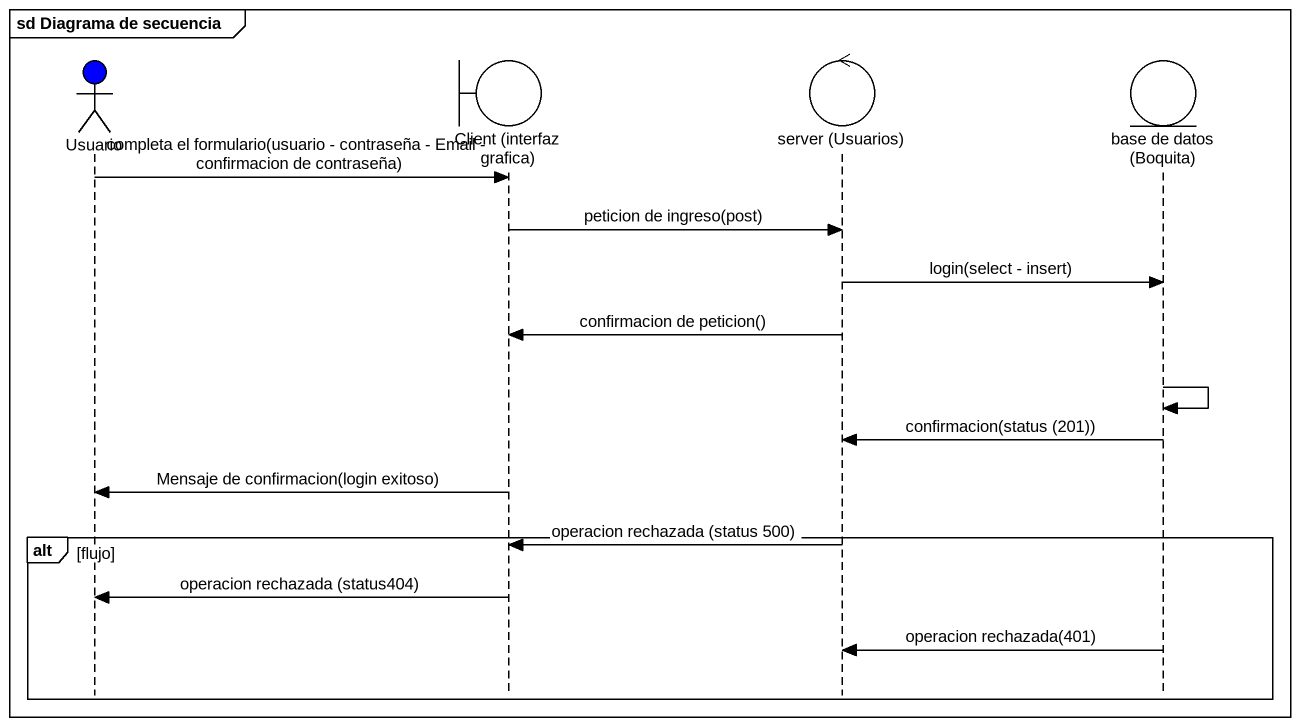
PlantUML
@startuml
mainframe sd Diagrama de secuencia
hide footbox
actor Usuario #0000FF
boundary "Client (interfaz grafica)" as Client_interfaz_grafica
control "server (Usuarios)" as server_Usuarios
entity "base de datos (Boquita)" as base_de_datos_Boquita

Usuario -> Client_interfaz_grafica : completa el formulario(usuario - contraseña - Email - confirmacion de contraseña)
Client_interfaz_grafica -> server_Usuarios : peticion de ingreso(post)
server_Usuarios -> base_de_datos_Boquita : login(select - insert)
server_Usuarios -> Client_interfaz_grafica : confirmacion de peticion()
base_de_datos_Boquita -> base_de_datos_Boquita
base_de_datos_Boquita -> server_Usuarios : confirmacion(status (201))
Client_interfaz_grafica -> Usuario : Mensaje de confirmacion(login exitoso)
alt flujo
  server_Usuarios -> Client_interfaz_grafica : operacion rechazada (status 500)
  Client_interfaz_grafica -> Usuario : operacion rechazada (status404)
  base_de_datos_Boquita -> server_Usuarios : operacion rechazada(401)
end
@enduml
